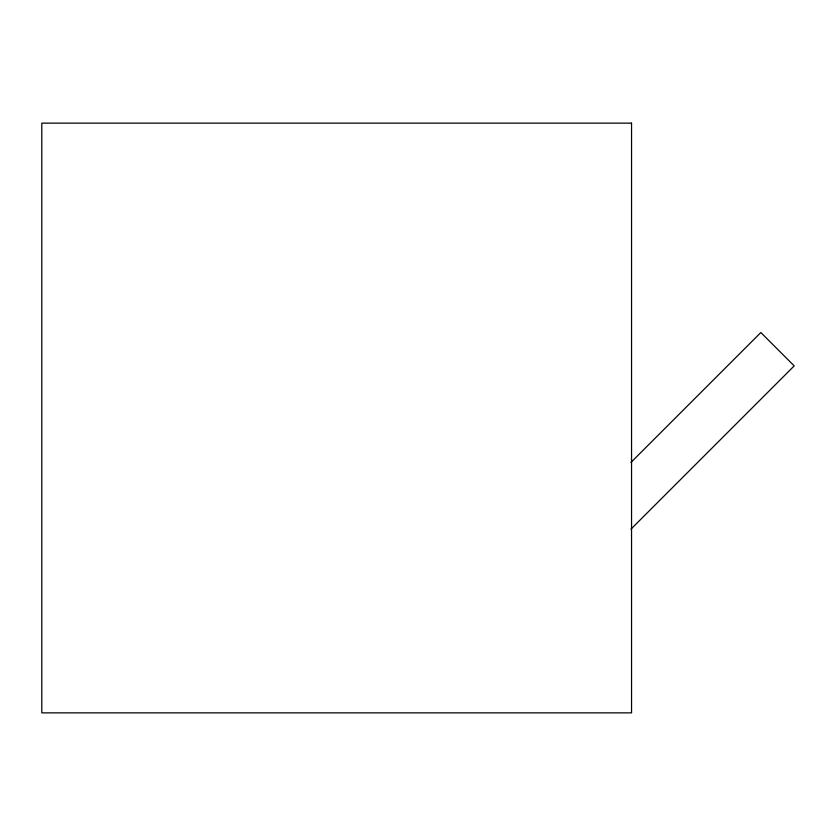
<?xml version="1.0" encoding="UTF-8"?>
<svg xmlns="http://www.w3.org/2000/svg" width="836" height="836" viewBox="0 0 836 836"><rect width="100%" height="100%" fill="white"/><g stroke="black" fill="none" stroke-linecap="round" stroke-linejoin="round"><path stroke-width="1.25" d="M630.887 462.486L760.844 332.529L794.2 365.886L630.94 529.157M631.546 123.132L41.8 123.132L41.8 712.868L631.546 712.868L631.546 123.132"/></g></svg>
